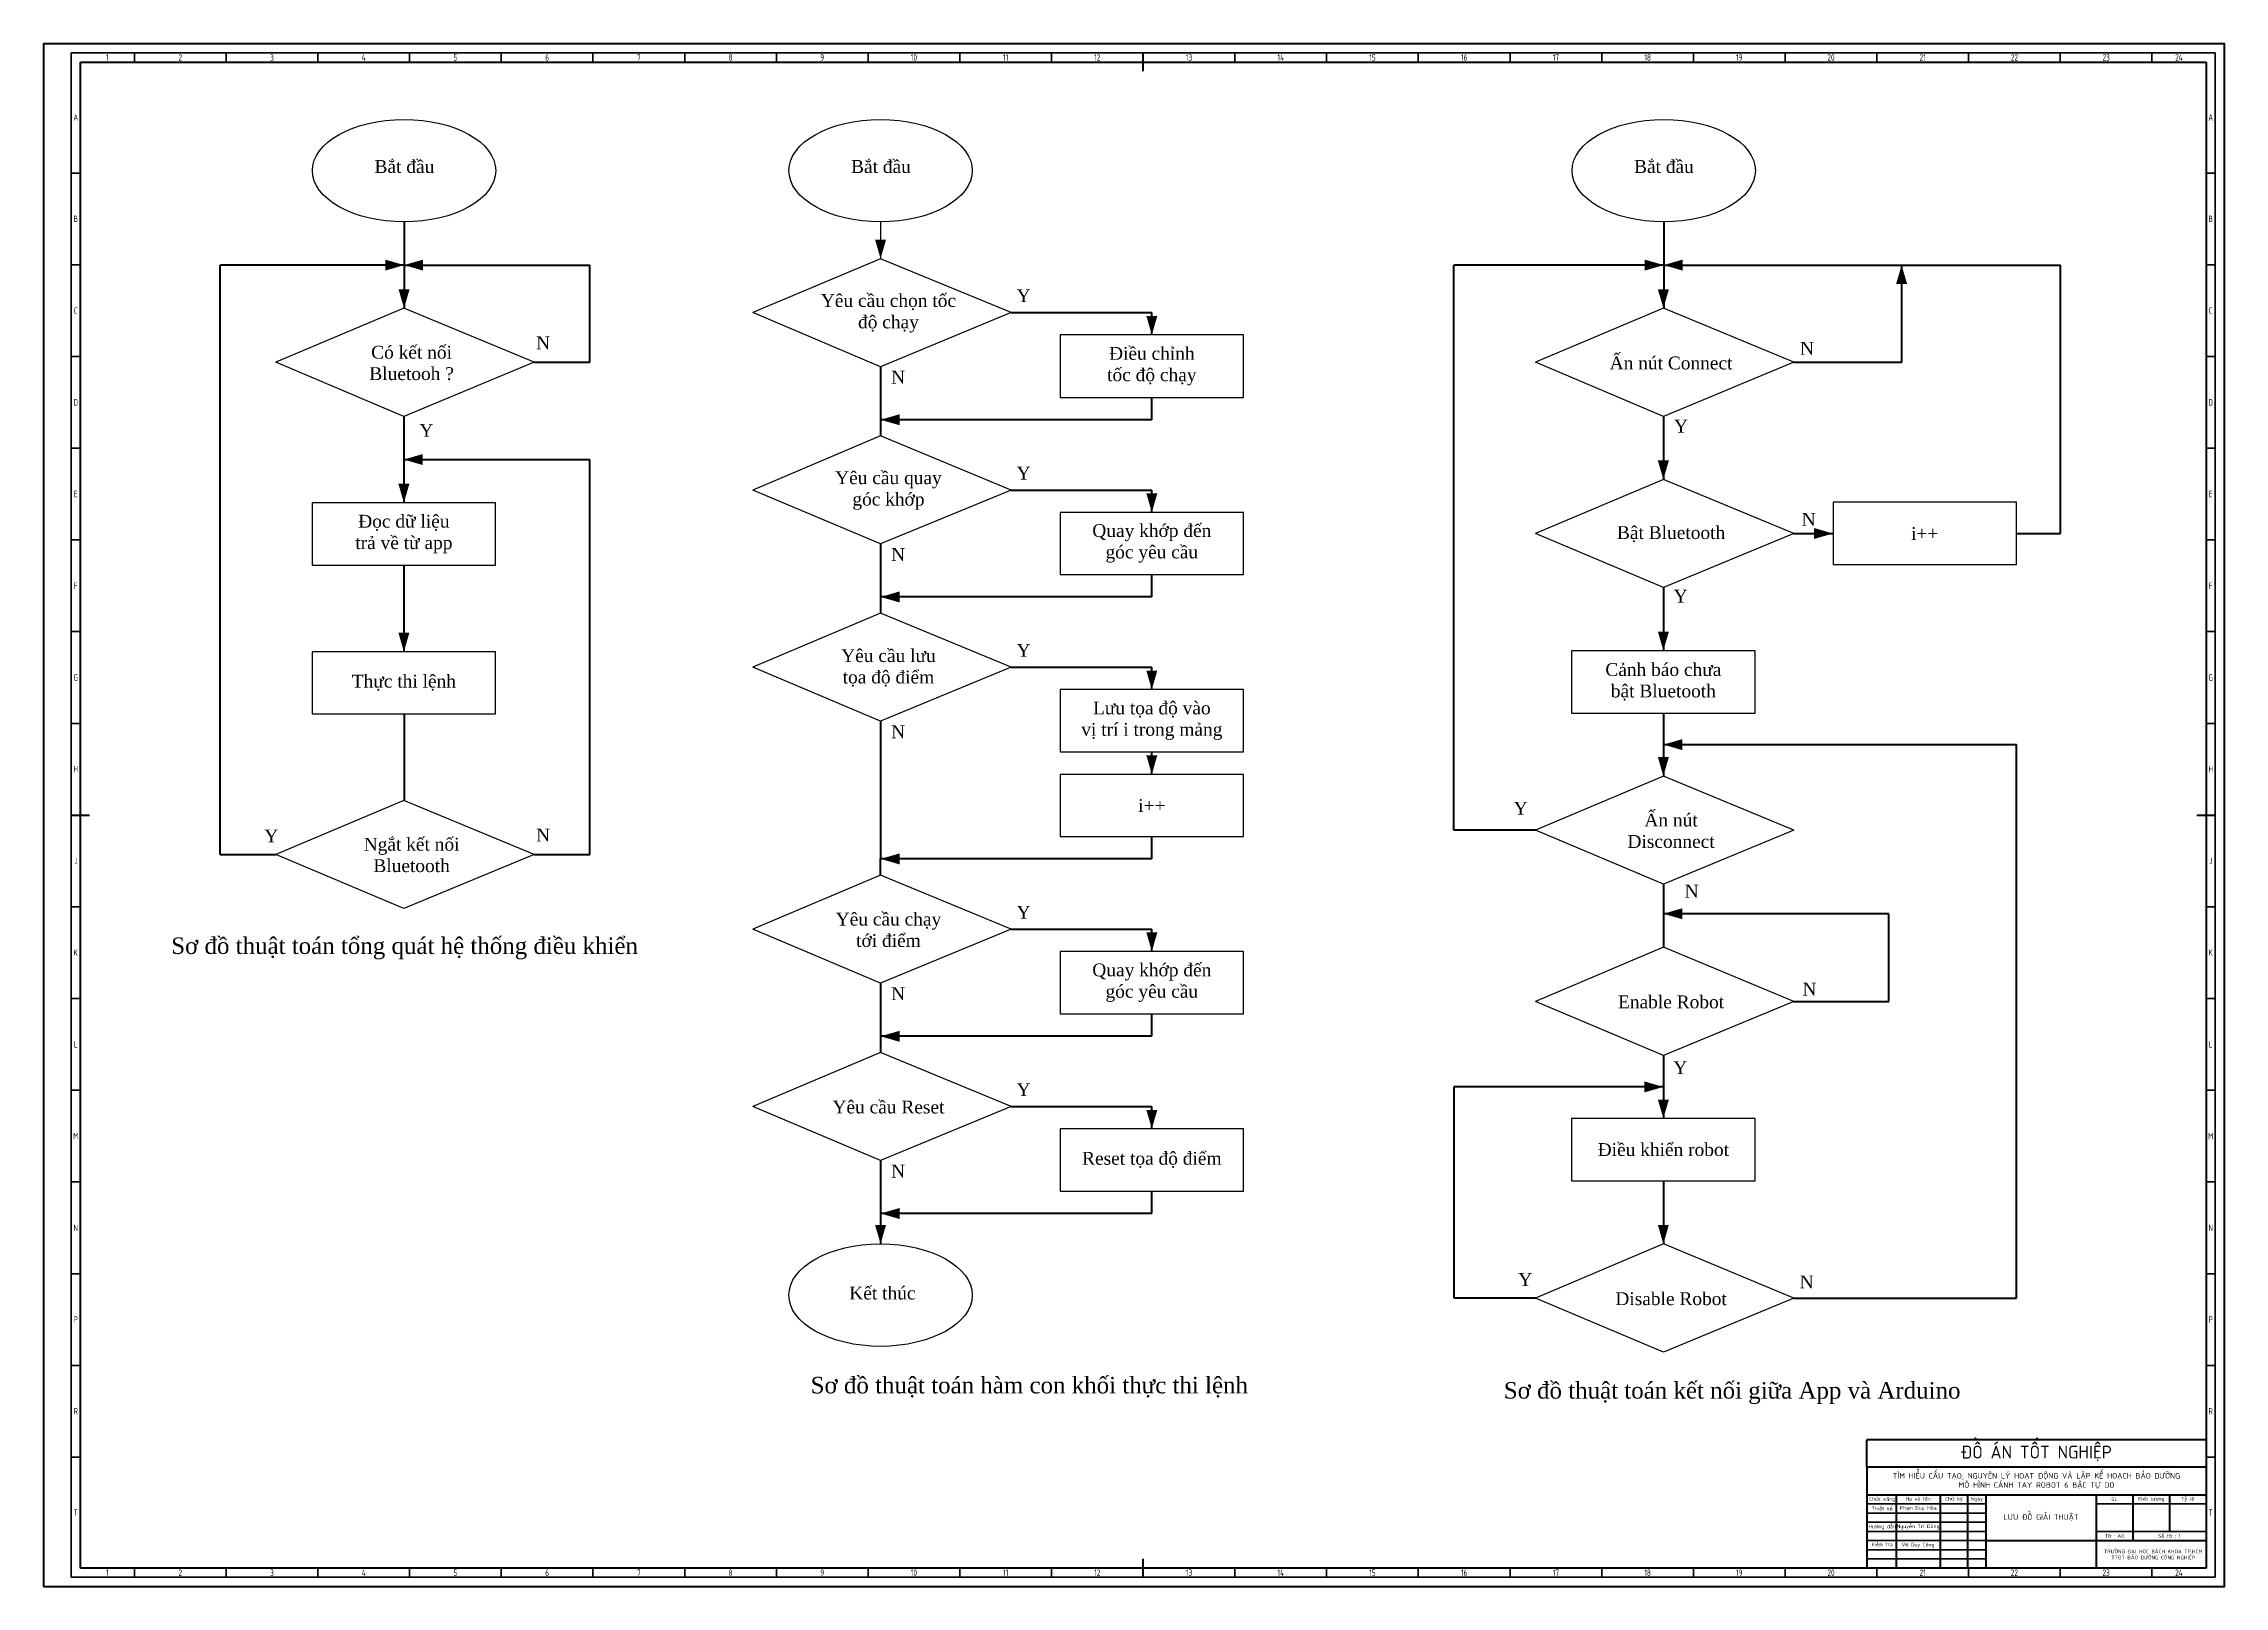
# Model space of a CAD drawing. Header units: millimetres. Extents: x -253 to 12701, y 1223 to 2077.
# Drawn here: x 4648 to 5837, y 1225 to 2066 of the extents above; entities that cross this region are included whole.
import ezdxf

# ---------------------------------------------------------------- set-up
doc = ezdxf.new("R2010")
doc.units = ezdxf.units.MM
for name, color, linetype, lineweight in [('0.7mm', 7, 'Continuous', 70), ('Chu', 241, 'Continuous', 35), ('d', 7, 'Continuous', 35), ('Net 0.35', 20, 'Continuous', 35), ('Net 0.7', 7, 'Continuous', 70)]:
    doc.layers.add(name, color=color, linetype=linetype, lineweight=lineweight)
doc.layers.add('PHA_N', color=7, linetype='Continuous')
doc.layers.add('THIET_BI', color=4, linetype='Continuous')
doc.styles.add('SLDTEXTSTYLE1', font='TXT', dxfattribs={"width": 0.7})
doc.styles.get("Standard").update_dxf_attribs({"font": 'arial.ttf'})

msp = doc.modelspace()

# ---------------------------------------------------------------- linework, layer by layer
at = {"layer": '0.7mm'}
for p, q in [((4844.8, 1968.9), (4844.8, 1921.8)), ((5531.6, 1968.9), (5531.6, 1921.8)), ((4744.6, 1624.1), (4744.6, 1945.4)), ((4844.8, 1945.4), (4744.6, 1945.4)), ((4844.8, 1945.4), (4946.1, 1945.4)), ((4946.1, 1892.4), (4946.1, 1945.4)), ((5417.2, 1637.4), (5417.2, 1945.4)), ((5531.6, 1945.4), (5417.2, 1945.4)), ((5531.6, 1945.4), (5748, 1945.4)), ((5661.5, 1892.4), (5661.5, 1945.4)), ((5748, 1799.1), (5748, 1945.4)), ((5175.8, 1919.5), (5252.5, 1919.5)), ((5252.5, 1907.3), (5252.5, 1919.5)), ((4915.8, 1892.4), (4946.1, 1892.4)), ((5602.5, 1892.4), (5661.5, 1892.4)), ((5104.6, 1890), (5104.6, 1852.3)), ((5252.5, 1861.1), (5252.5, 1873.3)), ((4844.7, 1862.9), (4844.7, 1815.8)), ((5252.5, 1861.1), (5104.6, 1861.1)), ((5531.4, 1862.9), (5531.4, 1828.5)), ((4844.7, 1839.4), (4946.1, 1839.4)), ((4946.1, 1624.1), (4946.1, 1839.4)), ((5175.8, 1822.8), (5252.5, 1822.8)), ((5252.5, 1810.6), (5252.5, 1822.8)), ((5602.5, 1799.1), (5623.9, 1799.1)), ((5723.9, 1799.1), (5748, 1799.1)), ((5104.6, 1793.4), (5104.6, 1755.7)), ((4844.7, 1781.8), (4844.7, 1734.6)), ((5252.5, 1764.5), (5252.5, 1776.7)), ((5252.5, 1764.5), (5104.6, 1764.5)), ((5531.4, 1769.6), (5531.4, 1735.2)), ((5175.8, 1726.2), (5252.5, 1726.2)), ((5252.5, 1714), (5252.5, 1726.2)), ((4844.8, 1700.7), (4844.8, 1653.5)), ((5531.4, 1701.2), (5531.4, 1666.8)), ((5104.6, 1696.7), (5104.6, 1621.7)), ((5252.5, 1667.8), (5252.5, 1680)), ((5531.4, 1684), (5724, 1684)), ((5724, 1382.3), (5724, 1684)), ((5252.5, 1621.7), (5252.5, 1633.9)), ((5461.6, 1637.4), (5417.2, 1637.4)), ((4744.6, 1624.1), (4774.9, 1624.1)), ((4915.8, 1624.1), (4946.1, 1624.1)), ((5252.5, 1621.7), (5104.6, 1621.7)), ((5104.6, 1612.9), (5104.6, 1621.7)), ((5531.4, 1607.9), (5531.4, 1573.5)), ((5175.8, 1583.4), (5252.5, 1583.4)), ((5252.5, 1571.2), (5252.5, 1583.4)), ((5654.3, 1591.8), (5531.4, 1591.8)), ((5654.3, 1544), (5654.3, 1591.8)), ((5104.6, 1553.9), (5104.6, 1516.2)), ((5252.5, 1525), (5252.5, 1537.2)), ((5602.5, 1544), (5654.3, 1544)), ((5252.5, 1525), (5104.6, 1525)), ((5531.4, 1514.6), (5531.4, 1480.2)), ((5175.8, 1486.8), (5252.5, 1486.8)), ((5252.5, 1474.6), (5252.5, 1486.8)), ((5417.2, 1497.4), (5417.2, 1382.3)), ((5531.4, 1497.4), (5417.2, 1497.4)), ((5104.6, 1457.3), (5104.6, 1411.8)), ((5252.5, 1428.4), (5252.5, 1440.6)), ((5531.4, 1446.2), (5531.4, 1411.8)), ((5252.5, 1428.4), (5104.6, 1428.4)), ((5461.6, 1382.3), (5417.2, 1382.3)), ((5602.5, 1382.3), (5724, 1382.3))]:
    msp.add_line(p, q, dxfattribs=at)
at = {"layer": 'd'}
msp.add_line((5827.3, 1235.1), (5827.3, 1347.1), dxfattribs=at)
at = {"layer": 'Net 0.35', "linetype": 'Continuous', "lineweight": 35}
for p, q in [((4663.3, 1230.1), (4663.3, 2061.1)), ((4663.3, 2061.1), (5832.3, 2061.1)), ((4697.8, 2061.1), (4697.8, 2056.1)), ((4747.8, 2061.1), (4747.8, 2056.1)), ((4797.8, 2061.1), (4797.8, 2056.1)), ((4847.8, 2061.1), (4847.8, 2056.1)), ((4897.8, 2061.1), (4897.8, 2056.1)), ((4947.8, 2061.1), (4947.8, 2056.1)), ((4997.8, 2061.1), (4997.8, 2056.1)), ((5047.8, 2061.1), (5047.8, 2056.1)), ((5097.8, 2061.1), (5097.8, 2056.1)), ((5147.8, 2061.1), (5147.8, 2056.1)), ((5197.8, 2061.1), (5197.8, 2056.1)), ((5297.8, 2061.1), (5297.8, 2056.1)), ((5347.8, 2061.1), (5347.8, 2056.1)), ((5397.8, 2061.1), (5397.8, 2056.1)), ((5447.8, 2061.1), (5447.8, 2056.1)), ((5497.8, 2061.1), (5497.8, 2056.1)), ((5547.8, 2061.1), (5547.8, 2056.1)), ((5597.8, 2061.1), (5597.8, 2056.1)), ((5647.8, 2061.1), (5647.8, 2056.1)), ((5697.8, 2061.1), (5697.8, 2056.1)), ((5747.8, 2061.1), (5747.8, 2056.1)), ((5797.8, 2061.1), (5797.8, 2056.1)), ((5832.3, 2061.1), (5832.3, 1230.1)), ((4668.3, 1995.6), (4663.3, 1995.6)), ((5832.3, 1995.6), (5827.3, 1995.6)), ((4668.3, 1945.6), (4663.3, 1945.6)), ((5832.3, 1945.6), (5827.3, 1945.6)), ((4668.3, 1895.6), (4663.3, 1895.6)), ((5832.3, 1895.6), (5827.3, 1895.6)), ((4668.3, 1845.6), (4663.3, 1845.6)), ((5832.3, 1845.6), (5827.3, 1845.6)), ((4668.3, 1795.6), (4663.3, 1795.6)), ((5832.3, 1795.6), (5827.3, 1795.6)), ((4668.3, 1745.6), (4663.3, 1745.6)), ((5832.3, 1745.6), (5827.3, 1745.6)), ((4668.3, 1695.6), (4663.3, 1695.6)), ((5832.3, 1695.6), (5827.3, 1695.6)), ((4668.3, 1595.6), (4663.3, 1595.6)), ((5832.3, 1595.6), (5827.3, 1595.6)), ((4668.3, 1545.6), (4663.3, 1545.6)), ((5832.3, 1545.6), (5827.3, 1545.6)), ((4668.3, 1495.6), (4663.3, 1495.6)), ((5832.3, 1495.6), (5827.3, 1495.6)), ((4668.3, 1445.6), (4663.3, 1445.6)), ((5832.3, 1445.6), (5827.3, 1445.6)), ((4668.3, 1395.6), (4663.3, 1395.6)), ((5832.3, 1395.6), (5827.3, 1395.6)), ((4668.3, 1345.6), (4663.3, 1345.6)), ((5832.3, 1345.6), (5827.3, 1345.6)), ((4668.3, 1295.6), (4663.3, 1295.6)), ((5832.3, 1295.6), (5827.3, 1295.6)), ((5832.3, 1230.1), (4663.3, 1230.1)), ((4697.8, 1235.1), (4697.8, 1230.1)), ((4747.8, 1235.1), (4747.8, 1230.1)), ((4797.8, 1235.1), (4797.8, 1230.1)), ((4847.8, 1235.1), (4847.8, 1230.1)), ((4897.8, 1235.1), (4897.8, 1230.1)), ((4947.8, 1235.1), (4947.8, 1230.1)), ((4997.8, 1235.1), (4997.8, 1230.1)), ((5047.8, 1235.1), (5047.8, 1230.1)), ((5097.8, 1235.1), (5097.8, 1230.1)), ((5147.8, 1235.1), (5147.8, 1230.1)), ((5197.8, 1235.1), (5197.8, 1230.1)), ((5297.8, 1235.1), (5297.8, 1230.1)), ((5347.8, 1235.1), (5347.8, 1230.1)), ((5397.8, 1235.1), (5397.8, 1230.1)), ((5447.8, 1235.1), (5447.8, 1230.1)), ((5497.8, 1235.1), (5497.8, 1230.1)), ((5547.8, 1235.1), (5547.8, 1230.1)), ((5597.8, 1235.1), (5597.8, 1230.1)), ((5647.8, 1235.1), (5647.8, 1230.1)), ((5697.8, 1235.1), (5697.8, 1230.1)), ((5747.8, 1235.1), (5747.8, 1230.1)), ((5797.8, 1235.1), (5797.8, 1230.1))]:
    msp.add_line(p, q, dxfattribs=at)
at = {"layer": 'Net 0.35'}
for p, q in [((5642.3, 1270.1), (5707.3, 1270.1)), ((5642.3, 1265.1), (5707.3, 1265.1)), ((5767.3, 1270.1), (5827.3, 1270.1)), ((5642.3, 1260.1), (5707.3, 1260.1)), ((5642.3, 1255.1), (5707.3, 1255.1)), ((5707.3, 1250.1), (5642.3, 1250.1)), ((5767.3, 1255.1), (5827.3, 1255.1)), ((5642.3, 1245.1), (5707.3, 1245.1)), ((5642.3, 1240.1), (5707.3, 1240.1))]:
    msp.add_line(p, q, dxfattribs=at)
at = {"layer": 'Net 0.7', "linetype": 'Continuous', "lineweight": 70}
for p, q in [((5247.8, 2051.1), (5247.8, 2061.1)), ((4668.3, 1235.1), (4668.3, 2056.1)), ((4668.3, 2056.1), (5827.3, 2056.1)), ((5827.3, 2056.1), (5827.3, 1235.1)), ((4663.3, 1645.6), (4673.3, 1645.6)), ((5822.3, 1645.6), (5832.3, 1645.6)), ((5247.8, 1230.1), (5247.8, 1240.1)), ((5827.3, 1235.1), (4668.3, 1235.1))]:
    msp.add_line(p, q, dxfattribs=at)
at = {"layer": 'Net 0.7'}
for p, q in [((5642.3, 1290.1), (5642.3, 1305.1)), ((5827.3, 1305.1), (5642.3, 1305.1)), ((5642.3, 1290.1), (5642.3, 1235.1)), ((5827.3, 1290.1), (5642.3, 1290.1)), ((5642.3, 1275.1), (5827.3, 1275.1)), ((5658.3, 1275.1), (5658.3, 1235.1)), ((5682.3, 1275.1), (5682.3, 1235.1)), ((5697.3, 1275.1), (5697.3, 1235.1)), ((5707.3, 1275.1), (5707.3, 1235.1)), ((5767.3, 1275.1), (5767.3, 1235.1)), ((5787.3, 1275.1), (5787.3, 1250.1)), ((5807.3, 1275.1), (5807.3, 1255.1)), ((5707.3, 1250.1), (5827.3, 1250.1))]:
    msp.add_line(p, q, dxfattribs=at)
msp.add_lwpolyline([(4648.3, 1225.1), (5837.3, 1225.1), (5837.3, 2066.1), (4648.3, 2066.1)], close=True, dxfattribs=at)
at = {"layer": 'PHA_N'}
for points in [[(5104.6, 1948.9, 0, 6, 0), (5104.6, 1959.3, 6, 6, 0)], [(4844.8, 1945.4, 0, 6, 0), (4834.5, 1945.4, 6, 6, 0)], [(4844.8, 1945.4, 0, 6, 0), (4855.2, 1945.4, 6, 6, 0)], [(5531.6, 1945.4, 0, 6, 0), (5521.2, 1945.4, 6, 6, 0)], [(5531.6, 1945.4, 0, 6, 0), (5541.9, 1945.4, 6, 6, 0)], [(5661.3, 1945.4, 0, 6, 0), (5661.3, 1935.1, 6, 6, 0)], [(4844.8, 1921.8, 0, 6, 0), (4844.8, 1932.2, 6, 6, 0)], [(5531.4, 1921.9, 0, 6, 0), (5531.4, 1932.2, 6, 6, 0)], [(5252.5, 1907.3, 0, 6, 0), (5252.5, 1917.7, 6, 6, 0)], [(5104.6, 1861.1, 0, 6, 0), (5115, 1861.1, 6, 6, 0)], [(4844.7, 1839.4, 0, 6, 0), (4855, 1839.4, 6, 6, 0)], [(5531.4, 1828.5, 0, 6, 0), (5531.4, 1838.9, 6, 6, 0)], [(4844.7, 1815.8, 0, 6, 0), (4844.7, 1826.2, 6, 6, 0)], [(5252.5, 1810.6, 0, 6, 0), (5252.5, 1821, 6, 6, 0)], [(5623.9, 1799.1, 0, 6, 0), (5613.5, 1799.1, 6, 6, 0)], [(5104.6, 1764.5, 0, 6, 0), (5115, 1764.5, 6, 6, 0)], [(4844.7, 1734.6, 0, 6, 0), (4844.7, 1745, 6, 6, 0)], [(5531.4, 1735.2, 0, 6, 0), (5531.4, 1745.6, 6, 6, 0)], [(5252.5, 1714, 0, 6, 0), (5252.5, 1724.4, 6, 6, 0)], [(5252.5, 1667.8, 0, 6, 0), (5252.5, 1678.2, 6, 6, 0)], [(5531.4, 1684, 0, 6, 0), (5541.8, 1684, 6, 6, 0)], [(5531.4, 1666.8, 0, 6, 0), (5531.4, 1677.2, 6, 6, 0)], [(5104.6, 1621.7, 0, 6, 0), (5115, 1621.7, 6, 6, 0)], [(5531.4, 1591.8, 0, 6, 0), (5541.8, 1591.8, 6, 6, 0)], [(5252.5, 1571.2, 0, 6, 0), (5252.5, 1581.6, 6, 6, 0)], [(5104.6, 1525, 0, 6, 0), (5115, 1525, 6, 6, 0)], [(5531.4, 1497.4, 0, 6, 0), (5521, 1497.4, 6, 6, 0)], [(5252.5, 1474.6, 0, 6, 0), (5252.5, 1484.9, 6, 6, 0)], [(5531.4, 1480.2, 0, 6, 0), (5531.4, 1490.5, 6, 6, 0)], [(5104.6, 1428.4, 0, 6, 0), (5115, 1428.4, 6, 6, 0)], [(5104.6, 1411.8, 0, 6, 0), (5104.6, 1422.2, 6, 6, 0)], [(5531.4, 1411.8, 0, 6, 0), (5531.4, 1422.2, 6, 6, 0)]]:
    msp.add_lwpolyline(points, format="xyseb", dxfattribs=at)
at = {"layer": 'THIET_BI'}
msp.add_line((5104.6, 1968.9), (5104.6, 1948.9), dxfattribs=at)
for points in [[(5175.8, 1919.5), (5104.6, 1948.9), (5034.9, 1919.5)], [(4915.8, 1892.4), (4844.7, 1921.9), (4774.9, 1892.4)], [(5175.8, 1919.5), (5104.6, 1890), (5034.9, 1919.5)], [(5602.5, 1892.4), (5531.4, 1921.9), (5461.6, 1892.4)], [(4915.8, 1892.4), (4844.7, 1862.9), (4774.9, 1892.4)], [(5602.5, 1892.4), (5531.4, 1862.9), (5461.6, 1892.4)], [(5175.8, 1822.8), (5104.6, 1852.3), (5034.9, 1822.8)], [(5175.8, 1822.8), (5104.6, 1793.4), (5034.9, 1822.8)], [(5602.5, 1799.1), (5531.4, 1828.5), (5461.6, 1799.1)], [(5602.5, 1799.1), (5531.4, 1769.6), (5461.6, 1799.1)], [(5175.8, 1726.2), (5104.6, 1755.7), (5034.9, 1726.2)], [(5175.8, 1726.2), (5104.6, 1696.7), (5034.9, 1726.2)], [(5602.5, 1637.4), (5531.4, 1666.8), (5461.6, 1637.4)], [(4915.8, 1624.1), (4844.7, 1653.6), (4774.9, 1624.1)], [(5602.5, 1637.4), (5531.4, 1607.9), (5461.6, 1637.4)], [(4915.8, 1624.1), (4844.7, 1594.7), (4774.9, 1624.1)], [(5175.8, 1583.4), (5104.6, 1612.9), (5034.9, 1583.4)], [(5175.8, 1583.4), (5104.6, 1553.9), (5034.9, 1583.4)], [(5602.5, 1544), (5531.4, 1573.5), (5461.6, 1544)], [(5602.5, 1544), (5531.4, 1514.6), (5461.6, 1544)], [(5175.8, 1486.8), (5104.6, 1516.2), (5034.9, 1486.8)], [(5175.8, 1486.8), (5104.6, 1457.3), (5034.9, 1486.8)], [(5602.5, 1382.3), (5531.4, 1411.8), (5461.6, 1382.3)], [(5602.5, 1382.3), (5531.4, 1352.9), (5461.6, 1382.3)]]:
    msp.add_lwpolyline(points, dxfattribs=at)
for points in [[(5202.5, 1907.3), (5202.5, 1873.3), (5302.5, 1873.3), (5302.5, 1907.3)], [(4794.7, 1815.8), (4794.7, 1781.8), (4894.7, 1781.8), (4894.7, 1815.8)], [(5202.5, 1810.6), (5202.5, 1776.7), (5302.5, 1776.7), (5302.5, 1810.6)], [(5623.9, 1816.1), (5623.9, 1782.1), (5723.9, 1782.1), (5723.9, 1816.1)], [(4794.7, 1734.6), (4794.7, 1700.7), (4894.7, 1700.7), (4894.7, 1734.6)], [(5481.4, 1735.2), (5481.4, 1701.2), (5581.4, 1701.2), (5581.4, 1735.2)], [(5202.5, 1714), (5202.5, 1680), (5302.5, 1680), (5302.5, 1714)], [(5202.5, 1667.8), (5202.5, 1633.9), (5302.5, 1633.9), (5302.5, 1667.8)], [(5202.5, 1571.2), (5202.5, 1537.2), (5302.5, 1537.2), (5302.5, 1571.2)], [(5202.5, 1474.6), (5202.5, 1440.6), (5302.5, 1440.6), (5302.5, 1474.6)], [(5481.4, 1480.2), (5481.4, 1446.2), (5581.4, 1446.2), (5581.4, 1480.2)]]:
    msp.add_lwpolyline(points, close=True, dxfattribs=at)
for centre in [(4844.8, 1996.9), (5104.6, 1996.9), (5531.6, 1996.9), (5104.6, 1383.9)]:
    msp.add_ellipse(centre, major_axis=(50, 0), ratio=0.558475, dxfattribs=at)

# ---------------------------------------------------------------- texts
at = {"layer": 'Chu', "char_height": 3.5, "attachment_point": 5, "style": 'SLDTEXTSTYLE1'}
for s, insert in [('{\\fTCVN 7284|b0|i0|c0|p34;1}', (4683, 2058.6)), ('{\\fTCVN 7284|b0|i0|c0|p34;2}', (4722.8, 2058.6)), ('{\\fTCVN 7284|b0|i0|c0|p34;3}', (4772.8, 2058.6)), ('{\\fTCVN 7284|b0|i0|c0|p34;4}', (4822.8, 2058.6)), ('{\\fTCVN 7284|b0|i0|c0|p34;5}', (4872.8, 2058.6)), ('{\\fTCVN 7284|b0|i0|c0|p34;6}', (4922.8, 2058.6)), ('{\\fTCVN 7284|b0|i0|c0|p34;7}', (4972.8, 2058.6)), ('{\\fTCVN 7284|b0|i0|c0|p34;8}', (5022.8, 2058.6)), ('{\\fTCVN 7284|b0|i0|c0|p34;9}', (5072.8, 2058.6)), ('{\\fTCVN 7284|b0|i0|c0|p34;10}', (5122.8, 2058.6)), ('{\\fTCVN 7284|b0|i0|c0|p34;11}', (5172.8, 2058.6)), ('{\\fTCVN 7284|b0|i0|c0|p34;12}', (5222.8, 2058.6)), ('{\\fTCVN 7284|b0|i0|c0|p34;13}', (5272.8, 2058.6)), ('{\\fTCVN 7284|b0|i0|c0|p34;14}', (5322.8, 2058.6)), ('{\\fTCVN 7284|b0|i0|c0|p34;15}', (5372.8, 2058.6)), ('{\\fTCVN 7284|b0|i0|c0|p34;16}', (5422.8, 2058.6)), ('{\\fTCVN 7284|b0|i0|c0|p34;17}', (5472.8, 2058.6)), ('{\\fTCVN 7284|b0|i0|c0|p34;18}', (5522.8, 2058.6)), ('{\\fTCVN 7284|b0|i0|c0|p34;19}', (5572.8, 2058.6)), ('{\\fTCVN 7284|b0|i0|c0|p34;20}', (5622.8, 2058.6)), ('{\\fTCVN 7284|b0|i0|c0|p34;21}', (5672.8, 2058.6)), ('{\\fTCVN 7284|b0|i0|c0|p34;22}', (5722.8, 2058.6)), ('{\\fTCVN 7284|b0|i0|c0|p34;23}', (5772.8, 2058.6)), ('{\\fTCVN 7284|b0|i0|c0|p34;24}', (5812.5, 2058.6)), ('{\\fTCVN 7284|b0|i0|c0|p34;A}', (4665.8, 2025.9)), ('{\\fTCVN 7284|b0|i0|c0|p34;A}', (5829.8, 2025.9)), ('{\\fTCVN 7284|b0|i0|c0|p34;B}', (4665.8, 1970.6)), ('{\\fTCVN 7284|b0|i0|c0|p34;B}', (5829.8, 1970.6)), ('{\\fTCVN 7284|b0|i0|c0|p34;C}', (4665.8, 1920.6)), ('{\\fTCVN 7284|b0|i0|c0|p34;C}', (5829.8, 1920.6)), ('{\\fTCVN 7284|b0|i0|c0|p34;D}', (4665.8, 1870.6)), ('{\\fTCVN 7284|b0|i0|c0|p34;D}', (5829.8, 1870.6)), ('{\\fTCVN 7284|b0|i0|c0|p34;E}', (4665.8, 1820.6)), ('{\\fTCVN 7284|b0|i0|c0|p34;E}', (5829.8, 1820.6)), ('{\\fTCVN 7284|b0|i0|c0|p34;F}', (4665.8, 1770.6)), ('{\\fTCVN 7284|b0|i0|c0|p34;F}', (5829.8, 1770.6)), ('{\\fTCVN 7284|b0|i0|c0|p34;G}', (4665.8, 1720.6)), ('{\\fTCVN 7284|b0|i0|c0|p34;G}', (5829.8, 1720.6)), ('{\\fTCVN 7284|b0|i0|c0|p34;H}', (4665.8, 1670.6)), ('{\\fTCVN 7284|b0|i0|c0|p34;H}', (5829.8, 1670.6)), ('{\\fTCVN 7284|b0|i0|c0|p34;J}', (4665.8, 1620.6)), ('{\\fTCVN 7284|b0|i0|c0|p34;J}', (5829.8, 1620.6)), ('{\\fTCVN 7284|b0|i0|c0|p34;K}', (4665.8, 1570.6)), ('{\\fTCVN 7284|b0|i0|c0|p34;K}', (5829.8, 1570.6)), ('{\\fTCVN 7284|b0|i0|c0|p34;L}', (4665.8, 1520.6)), ('{\\fTCVN 7284|b0|i0|c0|p34;L}', (5829.8, 1520.6)), ('{\\fTCVN 7284|b0|i0|c0|p34;M}', (4665.8, 1470.6)), ('{\\fTCVN 7284|b0|i0|c0|p34;M}', (5829.8, 1470.6)), ('{\\fTCVN 7284|b0|i0|c0|p34;N}', (4665.8, 1420.6)), ('{\\fTCVN 7284|b0|i0|c0|p34;N}', (5829.8, 1420.6)), ('{\\fTCVN 7284|b0|i0|c0|p34;P}', (4665.8, 1370.6)), ('{\\fTCVN 7284|b0|i0|c0|p34;P}', (5829.8, 1370.6)), ('{\\fTCVN 7284|b0|i0|c0|p34;R}', (4665.8, 1320.6)), ('{\\fTCVN 7284|b0|i0|c0|p34;R}', (5829.8, 1320.6)), ('{\\fTCVN 7284|b0|i0|c0|p34;T}', (4665.8, 1265.4)), ('{\\fTCVN 7284|b0|i0|c0|p34;T}', (5829.8, 1265.4)), ('{\\fTCVN 7284|b0|i0|c0|p34;1}', (4683, 1232.6)), ('{\\fTCVN 7284|b0|i0|c0|p34;2}', (4722.8, 1232.6)), ('{\\fTCVN 7284|b0|i0|c0|p34;3}', (4772.8, 1232.6)), ('{\\fTCVN 7284|b0|i0|c0|p34;4}', (4822.8, 1232.6)), ('{\\fTCVN 7284|b0|i0|c0|p34;5}', (4872.8, 1232.6)), ('{\\fTCVN 7284|b0|i0|c0|p34;6}', (4922.8, 1232.6)), ('{\\fTCVN 7284|b0|i0|c0|p34;7}', (4972.8, 1232.6)), ('{\\fTCVN 7284|b0|i0|c0|p34;8}', (5022.8, 1232.6)), ('{\\fTCVN 7284|b0|i0|c0|p34;9}', (5072.8, 1232.6)), ('{\\fTCVN 7284|b0|i0|c0|p34;10}', (5122.8, 1232.6)), ('{\\fTCVN 7284|b0|i0|c0|p34;11}', (5172.8, 1232.6)), ('{\\fTCVN 7284|b0|i0|c0|p34;12}', (5222.8, 1232.6)), ('{\\fTCVN 7284|b0|i0|c0|p34;13}', (5272.8, 1232.6)), ('{\\fTCVN 7284|b0|i0|c0|p34;14}', (5322.8, 1232.6)), ('{\\fTCVN 7284|b0|i0|c0|p34;15}', (5372.8, 1232.6)), ('{\\fTCVN 7284|b0|i0|c0|p34;16}', (5422.8, 1232.6)), ('{\\fTCVN 7284|b0|i0|c0|p34;17}', (5472.8, 1232.6)), ('{\\fTCVN 7284|b0|i0|c0|p34;18}', (5522.8, 1232.6)), ('{\\fTCVN 7284|b0|i0|c0|p34;19}', (5572.8, 1232.6)), ('{\\fTCVN 7284|b0|i0|c0|p34;20}', (5622.8, 1232.6)), ('{\\fTCVN 7284|b0|i0|c0|p34;21}', (5672.8, 1232.6)), ('{\\fTCVN 7284|b0|i0|c0|p34;22}', (5722.8, 1232.6)), ('{\\fTCVN 7284|b0|i0|c0|p34;23}', (5772.8, 1232.6)), ('{\\fTCVN 7284|b0|i0|c0|p34;24}', (5812.5, 1232.6))]:
    msp.add_mtext(s, dxfattribs=dict(at, insert=insert))
at = {"layer": 'Chu'}
for s, width, insert, char_height, attachment_point in [('{\\fTCVN 7284|b0|i0|c0|p34;ĐỒ ÁN TỐT NGHIỆP}', 128.173, (5734.8, 1297.6), 7, 5), ('{\\fTCVN 7284|b0|i0|c0|p34;TÌM HIỂU CẤU TẠO, NGUYÊN LÝ HOẠT ĐỘNG VÀ LẬP KẾ HOẠCH BẢO DƯỠNG\\PMÔ HÌNH CÁNH TAY ROBOT 6 BẬC TỰ DO}', 181.433, (5734.8, 1282.6), 3, 5), ('{\\fTCVN 7284|b0|i0|c0|p34;Chức năng}', 18.938, (5650.7, 1272.5), 2, 5), ('\\pxqc;{\\fTCVN 7284|b0|i0|c0|p34;Họ và tên}', 45.233, (5670.3, 1272.6), 2, 5), ('\\pxqc;{\\fTCVN 7284|b0|i0|c0|p34;Chữ ký}', 18.938, (5689.8, 1272.6), 2, 5), ('\\pxqc;{\\fTCVN 7284|b0|i0|c0|p34;Ngày}', 18.938, (5702.3, 1272.6), 2, 5), ('\\pxqc;{\\fTCVN 7284|b0|i0|c0|p34;SL}', 45.233, (5777.3, 1272.6), 2, 5), ('\\pxqc;{\\fTCVN 7284|b0|i0|c0|p34;Khối lượng}', 45.233, (5797.3, 1272.6), 2, 5), ('\\pxqc;{\\fTCVN 7284|b0|i0|c0|p34;Tỷ lệ}', 45.233, (5817.3, 1272.6), 2, 5), ('\\pxqc;{\\fTCVN 7284|b0|i0|c0|p34;Thiết kế}', 18.938, (5650.7, 1267.5), 2, 5), ('\\pxqc;{\\fTCVN 7284|b0|i0|c0|p34;Phạm Duy Hòa}', 45.233, (5670.3, 1267.6), 2, 5), ('{\\fTCVN 7284|b0|i0|c0|p34;LƯU ĐỒ GIẢI THUẬT}', 51.346, (5737.3, 1262.6), 3, 5), ('\\pxqc;{\\fTCVN 7284|b0|i0|c0|p34;Hướng dẫn}', 18.938, (5650.7, 1257.5), 2, 5), ('\\pxqc;{\\fTCVN 7284|b0|i0|c0|p34;Kiểm tra}', 18.938, (5641.2, 1248), 2, 4), ('\\pxqc;{\\fTCVN 7284|b0|i0|c0|p34;Nguyễn Trí Dũng}', 45.233, (5670.3, 1257.6), 2, 5), ('\\pxqc;{\\fTCVN 7284|b0|i0|c0|p34;Võ Duy Công}', 45.233, (5670.3, 1247.6), 2, 5), ('\\pxqc;{\\fTCVN 7284|b0|i0|c0|p34;Tờ : A0}', 45.233, (5777.3, 1252.6), 2, 5), ('\\pxqc;{\\fTCVN 7284|b0|i0|c0|p34;Số tờ : 1}', 45.233, (5807.3, 1252.6), 2, 5), ('{\\fTCVN 7284|b0|i0|c0|p34;TRƯỜNG ĐẠI HỌC BÁCH KHOA TP.HCM\\PTTĐT BẢO DƯỠNG CÔNG NGHIỆP}', 73.353, (5798.5, 1242.3), 2, 5)]:
    msp.add_mtext_dynamic_manual_height_columns(s, width=width, gutter_width=156.6, heights=[0], dxfattribs=dict(at, insert=insert, char_height=char_height, attachment_point=attachment_point))
at = {"layer": 'THIET_BI', "attachment_point": 5}
for s, width, insert, char_height in [('{\\fTimes New Roman|b0|i0|c0|p18;\\C0;Bắt đầu}', 118.045, (4845, 1999.1), 7), ('{\\fTimes New Roman|b0|i0|c0|p18;\\C0;Bắt đầu}', 118.045, (5104.8, 1999.1), 7), ('{\\fTimes New Roman|b0|i0|c0|p18;\\C0;Bắt đầu}', 118.045, (5531.7, 1999.1), 7), ('\\pxqc;{\\fTimes New Roman|b0|i0|c0|p18;\\C0;Yêu cầu chọn tốc\\Pđộ chạy}', 294.63, (5108.9, 1919.1), 7), ('\\pxqc;{\\fTimes New Roman|b0|i0|c0|p18;\\C0;Y}', 294.63, (5182.6, 1928.7), 7), ('\\pxqc;{\\fTimes New Roman|b0|i0|c0|p18;\\C0;N}', 294.63, (4920.6, 1903), 7), ('\\pxqc;{\\fTimes New Roman|b0|i0|c0|p18;\\C0;N}', 294.63, (5609.7, 1900), 7), ('\\pxqc;{\\fTimes New Roman|b0|i0|c0|p18;\\C0;Có kết nối\\PBluetooh ?}', 294.63, (4848.9, 1892), 7), ('\\pxqc;{\\fTimes New Roman|b0|i0|c0|p18;\\C0;Điều chỉnh \\Ptốc độ chạy}', 294.63, (5252.5, 1890.3), 7), ('\\pxqc;{\\fTimes New Roman|b0|i0|c0|p18;\\C0;Ấn nút Connect}', 294.63, (5535.6, 1892), 7), ('\\pxqc;{\\fTimes New Roman|b0|i0|c0|p18;\\C0;N}', 294.63, (5114.2, 1884.3), 7), ('\\pxqc;{\\fTimes New Roman|b0|i0|c0|p18;\\C0;Y}', 294.63, (4857, 1855.3), 7), ('\\pxqc;{\\fTimes New Roman|b0|i0|c0|p18;\\C0;Y}', 294.63, (5541, 1857.6), 7), ('\\pxqc;{\\fTimes New Roman|b0|i0|c0|p18;\\C0;Yêu cầu quay\\Pgóc khớp}', 294.63, (5108.9, 1822.5), 7), ('\\pxqc;{\\fTimes New Roman|b0|i0|c0|p18;\\C0;Y}', 294.63, (5182.6, 1832), 7), ('\\pxqc;{\\fTimes New Roman|b0|i0|c0|p18;\\C0;Đọc dữ liệu\\Ptrả về từ app}', 294.63, (4844.7, 1798.8), 7), ('\\pxqc;{\\fTimes New Roman|b0|i0|c0|p18;\\C0;N}', 294.63, (5610.6, 1806.8), 7), ('\\pxqc;{\\fTimes New Roman|b0|i0|c0|p18;\\C0;Quay khớp đến\\Pgóc yêu cầu}', 294.63, (5252.5, 1793.7), 7), ('\\pxqc;{\\fTimes New Roman|b0|i0|c0|p18;\\C0;Bật Bluetooth}', 294.63, (5535.6, 1798.7), 7), ('\\pxqc;{\\fTimes New Roman|b0|i0|c0|p18;\\C0;i++}', 294.63, (5673.9, 1799.1), 7), ('\\pxqc;{\\fTimes New Roman|b0|i0|c0|p18;\\C0;N}', 294.63, (5114.2, 1787.6), 7), ('\\pxqc;{\\fTimes New Roman|b0|i0|c0|p18;\\C0;Y}', 294.63, (5540.8, 1764.9), 7), ('\\pxqc;{\\fTimes New Roman|b0|i0|c0|p18;\\C0;Yêu cầu lưu\\Ptọa độ điểm}', 294.63, (5108.9, 1725.8), 7), ('\\pxqc;{\\fTimes New Roman|b0|i0|c0|p18;\\C0;Y}', 294.63, (5182.6, 1735.4), 7), ('\\pxqc;{\\fTimes New Roman|b0|i0|c0|p18;\\C0;Cảnh báo chưa\\Pbật Bluetooth}', 294.63, (5531.4, 1718.2), 7), ('\\pxqc;{\\fTimes New Roman|b0|i0|c0|p18;\\C0;Thực thi lệnh}', 294.63, (4844.7, 1717.7), 7), ('\\pxqc;{\\fTimes New Roman|b0|i0|c0|p18;\\C0;Lưu tọa độ vào \\Pvị trí i trong mảng}', 294.63, (5252.5, 1697), 7), ('\\pxqc;{\\fTimes New Roman|b0|i0|c0|p18;\\C0;N}', 294.63, (5114.2, 1691), 7), ('\\pxqc;{\\fTimes New Roman|b0|i0|c0|p18;\\C0;i++}', 294.63, (5252.5, 1650.8), 7), ('\\pxqc;{\\fTimes New Roman|b0|i0|c0|p18;\\C0;Y}', 294.63, (5453.6, 1649.3), 7), ('\\pxqc;{\\fTimes New Roman|b0|i0|c0|p18;\\C0;Ấn nút\\PDisconnect}', 294.63, (5535.6, 1637), 7), ('\\pxqc;{\\fTimes New Roman|b0|i0|c0|p18;\\C0;Y}', 294.63, (4772.4, 1634.2), 7), ('\\pxqc;{\\fTimes New Roman|b0|i0|c0|p18;\\C0;Ngắt kết nối\\PBluetooth}', 294.63, (4848.9, 1623.8), 7), ('\\pxqc;{\\fTimes New Roman|b0|i0|c0|p18;\\C0;N}', 294.63, (4920.6, 1634.7), 7), ('\\pxqc;{\\fTimes New Roman|b0|i0|c0|p18;\\C0;N}', 294.63, (5546.8, 1604.1), 7), ('\\pxqc;{\\fTimes New Roman|b0|i0|c0|p18;\\C0;Y}', 294.63, (5182.6, 1592.6), 7), ('\\pxqc;{\\fTimes New Roman|b0|i0|c0|p18;\\C0;Yêu cầu chạy\\Ptới điểm}', 294.63, (5108.9, 1583), 7), ('\\pxqc;{\\fTimes New Roman|b0|i0|c0|p18;\\C0;Sơ đồ thuật toán tổng quát hệ thống điều khiển}', 294.63, (4845.1, 1572.9), 9), ('\\pxqc;{\\fTimes New Roman|b0|i0|c0|p18;\\C0;Quay khớp đến\\Pgóc yêu cầu}', 294.63, (5252.5, 1554.2), 7), ('\\pxqc;{\\fTimes New Roman|b0|i0|c0|p18;\\C0;N}', 294.63, (5114.2, 1548.2), 7), ('\\pxqc;{\\fTimes New Roman|b0|i0|c0|p18;\\C0;Enable Robot}', 294.63, (5535.6, 1543.7), 7), ('\\pxqc;{\\fTimes New Roman|b0|i0|c0|p18;\\C0;N}', 294.63, (5611.1, 1550.7), 7), ('\\pxqc;{\\fTimes New Roman|b0|i0|c0|p18;\\C0;Y}', 294.63, (5540.6, 1507.9), 7), ('\\pxqc;{\\fTimes New Roman|b0|i0|c0|p18;\\C0;Y}', 294.63, (5182.6, 1495.9), 7), ('\\pxqc;{\\fTimes New Roman|b0|i0|c0|p18;\\C0;Yêu cầu Reset}', 294.63, (5108.9, 1486.4), 7), ('\\pxqc;{\\fTimes New Roman|b0|i0|c0|p18;\\C0;Reset tọa độ điểm}', 294.63, (5252.5, 1457.6), 7), ('\\pxqc;{\\fTimes New Roman|b0|i0|c0|p18;\\C0;Điều khiển robot}', 294.63, (5531.4, 1463.2), 7), ('\\pxqc;{\\fTimes New Roman|b0|i0|c0|p18;\\C0;N}', 294.63, (5114.2, 1451.5), 7), ('\\pxqc;{\\fTimes New Roman|b0|i0|c0|p18;\\C0;Y}', 294.63, (5456.1, 1392.4), 7), ('\\pxqc;{\\fTimes New Roman|b0|i0|c0|p18;\\C0;N}', 294.63, (5609.5, 1391.1), 7), ('{\\fTimes New Roman|b0|i0|c0|p18;\\C0;Kết thúc}', 118.045, (5105.6, 1385), 7), ('\\pxqc;{\\fTimes New Roman|b0|i0|c0|p18;\\C0;Disable Robot}', 294.63, (5535.6, 1381.9), 7), ('\\pxqc;{\\fTimes New Roman|b0|i0|c0|p18;\\C0;Sơ đồ thuật toán hàm con khối thực thi lệnh}', 294.63, (5185.7, 1333.7), 9), ('\\pxqc;{\\fTimes New Roman|b0|i0|c0|p18;\\C0;Sơ đồ thuật toán kết nối giữa App và Arduino}', 294.63, (5568.9, 1330.5), 9)]:
    msp.add_mtext_dynamic_manual_height_columns(s, width=width, gutter_width=250.6, heights=[0], dxfattribs=dict(at, insert=insert, char_height=char_height))

doc.saveas('drawing.dxf')
